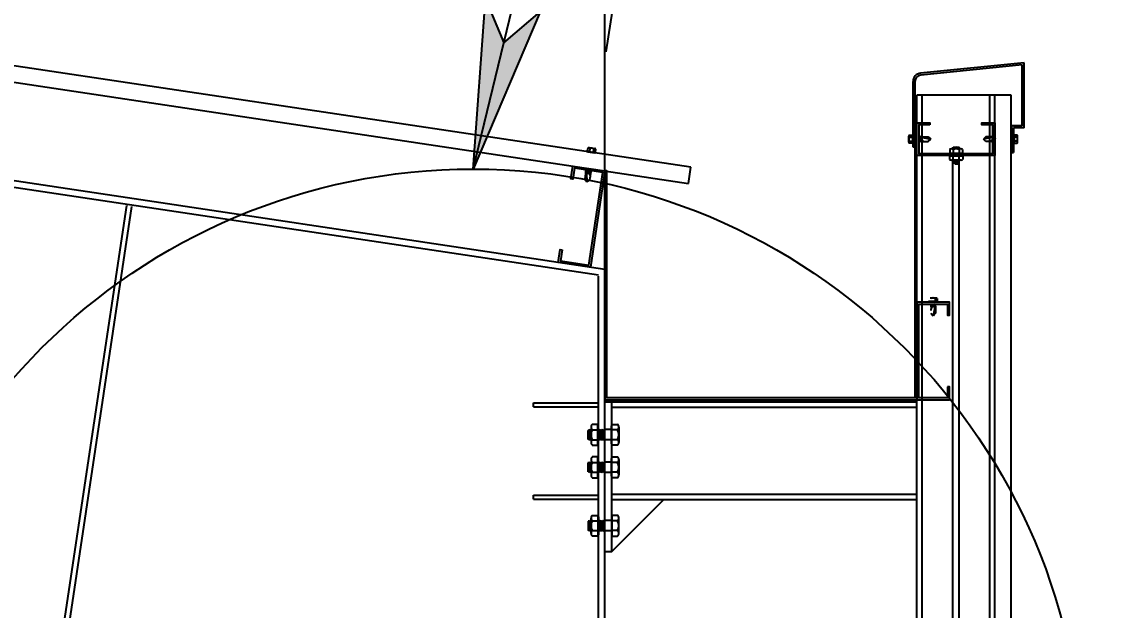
# Model space of a CAD drawing. Header units: inches. Extents: x 651127 to 1529722, y 768575 to 1021311.
# Drawn here: x 1070375 to 1072033, y 879236 to 880142 of the extents above; entities that cross this region are included whole.
import ezdxf

# ---------------------------------------------------------------- set-up
doc = ezdxf.new("R2010")
doc.units = ezdxf.units.IN
doc.header["$LTSCALE"] = 1000
doc.header["$MEASUREMENT"] = 0
doc.linetypes.add('CENTER2', pattern=[1.125, 0.75, -0.125, 0.125, -0.125])
doc.layers.get('DEFPOINTS').update_dxf_attribs({"color": 8, "lineweight": 9})
for name, color, linetype in [('DWGshare.com_12', 51, 'Continuous'), ('DWGshare.com_2', 147, 'Continuous'), ('DWGshare.com_32', 253, 'Continuous'), ('DWGshare.com_34', 1, 'Continuous'), ('DWGshare.com_35', 9, 'Continuous'), ('DWGshare.com_36', 2, 'Continuous'), ('DWGshare.com_39', 143, 'Continuous'), ('DWGshare.com_4', 8, 'CENTER2')]:
    doc.layers.add(name, color=color, linetype=linetype)
doc.styles.add('DWGshare.com_4', font='romans.shx', dxfattribs={"width": 0.8})
doc.dimstyles.new('DWGshare.com_1', dxfattribs={"dimscale": 100, "dimtxt": 2.5, "dimasz": 1, "dimexe": 1, "dimexo": 1.5, "dimgap": 1, "dimtad": 1, "dimdec": 0, "dimzin": 0, "dimdsep": 46, "dimtxsty": 'DWGshare.com_4', "dimblk": 'DWGshare.com_1', "dimcen": 1.5, "dimdle": 1, "dimclrd": 256, "dimclre": 256, "dimclrt": 7, "dimadec": 0, "dimazin": 0, "dimtfac": 1, "dimtdec": 0, "dimtix": 1, "dimtmove": 2, "dimatfit": 3, "dimfxl": 1, "dimtolj": 1, "dimtzin": 0, "dimarcsym": 0})
doc.dimstyles.new('DWGshare.com_4', dxfattribs={"dimscale": 100, "dimtxt": 2.5, "dimasz": 2, "dimexe": 1, "dimexo": 1.5, "dimgap": 1, "dimtad": 1, "dimdec": 0, "dimlfac": 0.5, "dimzin": 0, "dimdsep": 46, "dimtxsty": 'DWGshare.com_4', "dimblk": 'DWGshare.com_6', "dimcen": 1.5, "dimdle": 1, "dimclrd": 256, "dimclre": 256, "dimclrt": 7, "dimadec": 0, "dimazin": 0, "dimtfac": 1, "dimtdec": 0, "dimtix": 1, "dimtmove": 2, "dimatfit": 3, "dimldrblk": 'DWGshare.com_6', "dimfxl": 1, "dimtolj": 1, "dimtzin": 0, "dimarcsym": 0})

# ---------------------------------------------------------------- blocks, each defined once
blk = doc.blocks.new('DWGshare.com_1')
at = {"color": 0, "linetype": 'ByBlock', "const_width": 0.3}
blk.add_lwpolyline([(-0.5, -0.5), (0.5, 0.5)], dxfattribs=at)
blk = doc.blocks.new('*D261')
at = {"layer": 'DEFPOINTS', "color": 0, "transparency": 16777216}
for p in [(1071322.6, 880415.1), (1069991.6, 880136.3), (1071252.4, 879947.2)]:
    blk.add_point(p, dxfattribs=at)
at = {"layer": 'DWGshare.com_2', "lineweight": -2, "transparency": 16777216}
for p, q in [((1070013.8, 880284.7), (1070076.6, 880703.1)), ((1069962.8, 880619.1), (1071421.5, 880400.3)), ((1071274.7, 880095.5), (1071337.5, 880514))]:
    blk.add_line(p, q, dxfattribs=at)
at = {"layer": 'DWGshare.com_2', "lineweight": -2, "transparency": 16777216, "xscale": 100, "yscale": 100, "zscale": 100}
for p, rotation in [((1070061.7, 880604.2), 171.4692343893333), ((1071322.6, 880415.1), 351.4692343893333)]:
    blk.add_blockref('DWGshare.com_1', p, dxfattribs=dict(at, rotation=rotation))
at = {"layer": 'DWGshare.com_2', "color": 7, "transparency": 16777216, "insert": (1070725.6, 880732.2), "char_height": 250, "attachment_point": 5, "rotation": 351.4692, "style": 'DWGshare.com_4'}
blk.add_mtext('\\A1;1275', dxfattribs=at)
blk = doc.blocks.new('DWGshare.com_6')
at = {"linetype": 'CENTER2'}
blk.add_hatch(color=256, dxfattribs=at).paths.add_polyline_path([(-1.2956, 0.2159), (-1, 0), (-1.2956, -0.2159), (0, 0)])
blk.add_line((0, 0), (-1, 0), dxfattribs=at)
blk.add_lwpolyline([(-1.2956, 0.2159), (0, 0), (-1.2956, -0.2159), (-1, 0), (-1.2956, 0.2159)], dxfattribs=at)

msp = doc.modelspace()

# ---------------------------------------------------------------- linework, layer by layer
at = {"layer": 'DWGshare.com_12'}
for p, q in [((1071272.5, 879760.7), (1065451.6, 880633.8)), ((1071262.5, 879752.1), (1065450.1, 880624)), ((1071752.5, 879115.8), (1071752.5, 880028.7)), ((1071760.5, 879115.8), (1071760.5, 880028.7)), ((1071864.5, 879115.8), (1071864.5, 880028.7)), ((1071872.5, 879103.3), (1071872.5, 880028.7)), ((1071872.5, 879115.8), (1071872.5, 880028.7)), ((1070414.7, 879042.8), (1070537.1, 879858.9)), ((1070423.1, 879044.7), (1070545, 879857.7)), ((1071262.5, 879044.7), (1071262.5, 879750.1)), ((1071272.5, 879044.7), (1071272.5, 879762.2)), ((1071162.5, 879555.3), (1071262.5, 879555.3)), ((1071162.5, 879549.3), (1071162.5, 879555.3)), ((1071162.5, 879549.3), (1071262.5, 879549.3)), ((1071282.5, 879556.3), (1071272.5, 879556.3)), ((1071752.5, 879556.3), (1071282.5, 879556.3)), ((1071282.5, 879556.3), (1071282.5, 879326.3)), ((1071752.5, 879548.3), (1071282.5, 879548.3)), ((1071251.2, 879518.1), (1071251.2, 879494.6)), ((1071261.8, 879522.3), (1071253, 879522.3)), ((1071261.8, 879490.3), (1071261.8, 879522.3)), ((1071261.8, 879520), (1071262.5, 879520)), ((1071262.5, 879492.6), (1071262.5, 879520)), ((1071282.5, 879492.6), (1071282.5, 879520)), ((1071283.2, 879520), (1071282.5, 879520)), ((1071283.2, 879522.3), (1071292.1, 879522.3)), ((1071283.2, 879490.3), (1071283.2, 879522.3)), ((1071293.8, 879518.1), (1071293.8, 879494.6)), ((1071247.9, 879513.8), (1071246.6, 879513.1)), ((1071246.6, 879499.3), (1071246.6, 879513.1)), ((1071248, 879499.3), (1071246.6, 879499.3)), ((1071247.2, 879506.3), (1071248, 879499.3)), ((1071247.5, 879513.6), (1071249, 879498.3)), ((1071247.9, 879513.8), (1071248.4, 879513.3)), ((1071249, 879498.3), (1071248, 879499.3)), ((1071249.4, 879514.3), (1071248.4, 879513.3)), ((1071248.4, 879513.3), (1071250, 879499.3)), ((1071249, 879498.3), (1071250, 879499.3)), ((1071249.4, 879514.3), (1071250.4, 879513.3)), ((1071249.4, 879514.3), (1071251, 879498.3)), ((1071251, 879498.3), (1071250, 879499.3)), ((1071251.2, 879514.1), (1071250.4, 879513.3)), ((1071250.4, 879513.3), (1071251.2, 879506.5)), ((1071253, 879513.8), (1071261.8, 879513.8)), ((1071253, 879498.8), (1071261.8, 879498.8)), ((1071263.4, 879514.3), (1071262.5, 879513.4)), ((1071262.5, 879512.4), (1071264, 879499.3)), ((1071262.5, 879503.2), (1071263, 879498.3)), ((1071263, 879498.3), (1071262.5, 879498.8)), ((1071263, 879498.3), (1071264, 879499.3)), ((1071263.4, 879514.3), (1071264.4, 879513.3)), ((1071263.4, 879514.3), (1071265, 879498.3)), ((1071265, 879498.3), (1071264, 879499.3)), ((1071265.4, 879514.3), (1071264.4, 879513.3)), ((1071264.4, 879513.3), (1071266, 879499.3)), ((1071265, 879498.3), (1071266, 879499.3)), ((1071265.4, 879514.3), (1071266.4, 879513.3)), ((1071265.4, 879514.3), (1071267, 879498.3)), ((1071267, 879498.3), (1071266, 879499.3)), ((1071267.4, 879514.3), (1071266.4, 879513.3)), ((1071266.4, 879513.3), (1071268, 879499.3)), ((1071267, 879498.3), (1071268, 879499.3)), ((1071267.4, 879514.3), (1071268.4, 879513.3)), ((1071267.4, 879514.3), (1071269, 879498.3)), ((1071269, 879498.3), (1071268, 879499.3)), ((1071269.4, 879514.3), (1071268.4, 879513.3)), ((1071268.4, 879513.3), (1071270, 879499.3)), ((1071269, 879498.3), (1071270, 879499.3)), ((1071269.4, 879514.3), (1071270.4, 879513.3)), ((1071269.4, 879514.3), (1071271, 879498.3)), ((1071271, 879498.3), (1071270, 879499.3)), ((1071271.4, 879514.3), (1071270.4, 879513.3)), ((1071270.4, 879513.3), (1071271.4, 879503.3)), ((1071271.4, 879503.3), (1071271.4, 879514.3)), ((1071283.2, 879514.3), (1071271.4, 879514.3)), ((1071292.1, 879513.8), (1071283.2, 879513.8)), ((1071292.1, 879498.8), (1071283.2, 879498.8)), ((1071251, 879498.3), (1071251.2, 879498.5)), ((1071253, 879490.3), (1071261.8, 879490.3)), ((1071261.8, 879492.6), (1071262.5, 879492.6)), ((1071283.2, 879498.3), (1071271, 879498.3)), ((1071283.2, 879492.6), (1071282.5, 879492.6)), ((1071292.1, 879490.3), (1071283.2, 879490.3)), ((1071251.2, 879468.1), (1071251.2, 879444.6)), ((1071261.8, 879472.3), (1071253, 879472.3)), ((1071261.8, 879440.3), (1071261.8, 879472.3)), ((1071261.8, 879470), (1071262.5, 879470)), ((1071262.5, 879442.6), (1071262.5, 879470)), ((1071282.5, 879442.6), (1071282.5, 879470)), ((1071283.2, 879470), (1071282.5, 879470)), ((1071283.2, 879472.3), (1071292.1, 879472.3)), ((1071283.2, 879440.3), (1071283.2, 879472.3)), ((1071293.8, 879468.1), (1071293.8, 879444.6)), ((1071247.9, 879463.8), (1071246.6, 879463.1)), ((1071246.6, 879449.3), (1071246.6, 879463.1)), ((1071248, 879449.3), (1071246.6, 879449.3)), ((1071247.2, 879456.3), (1071248, 879449.3)), ((1071247.5, 879463.6), (1071249, 879448.3)), ((1071247.9, 879463.8), (1071248.4, 879463.3)), ((1071249, 879448.3), (1071248, 879449.3)), ((1071249.4, 879464.3), (1071248.4, 879463.3)), ((1071248.4, 879463.3), (1071250, 879449.3)), ((1071249, 879448.3), (1071250, 879449.3)), ((1071249.4, 879464.3), (1071250.4, 879463.3)), ((1071249.4, 879464.3), (1071251, 879448.3)), ((1071251, 879448.3), (1071250, 879449.3)), ((1071251.2, 879464.1), (1071250.4, 879463.3)), ((1071250.4, 879463.3), (1071251.2, 879456.5)), ((1071253, 879463.8), (1071261.8, 879463.8)), ((1071263.4, 879464.3), (1071262.5, 879463.4)), ((1071262.5, 879462.4), (1071264, 879449.3)), ((1071262.5, 879453.2), (1071263, 879448.3)), ((1071263, 879448.3), (1071264, 879449.3)), ((1071263.4, 879464.3), (1071264.4, 879463.3)), ((1071263.4, 879464.3), (1071265, 879448.3)), ((1071265, 879448.3), (1071264, 879449.3)), ((1071265.4, 879464.3), (1071264.4, 879463.3)), ((1071264.4, 879463.3), (1071266, 879449.3)), ((1071265, 879448.3), (1071266, 879449.3)), ((1071265.4, 879464.3), (1071266.4, 879463.3)), ((1071265.4, 879464.3), (1071267, 879448.3)), ((1071267, 879448.3), (1071266, 879449.3)), ((1071267.4, 879464.3), (1071266.4, 879463.3)), ((1071266.4, 879463.3), (1071268, 879449.3)), ((1071267, 879448.3), (1071268, 879449.3)), ((1071267.4, 879464.3), (1071268.4, 879463.3)), ((1071267.4, 879464.3), (1071269, 879448.3)), ((1071269, 879448.3), (1071268, 879449.3)), ((1071269.4, 879464.3), (1071268.4, 879463.3)), ((1071268.4, 879463.3), (1071270, 879449.3)), ((1071269, 879448.3), (1071270, 879449.3)), ((1071269.4, 879464.3), (1071270.4, 879463.3)), ((1071269.4, 879464.3), (1071271, 879448.3)), ((1071271, 879448.3), (1071270, 879449.3)), ((1071271.4, 879464.3), (1071270.4, 879463.3)), ((1071270.4, 879463.3), (1071271.4, 879453.3)), ((1071271.4, 879453.3), (1071271.4, 879464.3)), ((1071283.2, 879464.3), (1071271.4, 879464.3)), ((1071292.1, 879463.8), (1071283.2, 879463.8)), ((1071251, 879448.3), (1071251.2, 879448.5)), ((1071253, 879448.8), (1071261.8, 879448.8)), ((1071253, 879440.3), (1071261.8, 879440.3)), ((1071261.8, 879442.6), (1071262.5, 879442.6)), ((1071263, 879448.3), (1071262.5, 879448.8)), ((1071283.2, 879448.3), (1071271, 879448.3)), ((1071283.2, 879442.6), (1071282.5, 879442.6)), ((1071292.1, 879448.8), (1071283.2, 879448.8)), ((1071292.1, 879440.3), (1071283.2, 879440.3)), ((1071162.5, 879413.3), (1071262.5, 879413.3)), ((1071162.5, 879407.3), (1071162.5, 879413.3)), ((1071162.5, 879407.3), (1071262.5, 879407.3)), ((1071752.5, 879414.3), (1071282.5, 879414.3)), ((1071752.5, 879406.3), (1071282.5, 879406.3)), ((1071282.5, 879326.3), (1071362.5, 879406.3)), ((1071246.6, 879373.3), (1071246.6, 879359.6)), ((1071248, 879373.3), (1071246.6, 879373.3)), ((1071247.2, 879366.3), (1071248, 879373.3)), ((1071247.5, 879359.1), (1071249, 879374.3)), ((1071249, 879374.3), (1071248, 879373.3)), ((1071248.4, 879359.3), (1071250, 879373.3)), ((1071249, 879374.3), (1071250, 879373.3)), ((1071249.4, 879358.3), (1071251, 879374.3)), ((1071251, 879374.3), (1071250, 879373.3)), ((1071250.4, 879359.3), (1071251.2, 879366.1)), ((1071251, 879374.3), (1071251.2, 879374.1)), ((1071251.2, 879354.6), (1071251.2, 879378.1)), ((1071253, 879382.3), (1071261.8, 879382.3)), ((1071253, 879373.8), (1071261.8, 879373.8)), ((1071261.8, 879382.3), (1071261.8, 879350.3)), ((1071261.8, 879380), (1071262.5, 879380)), ((1071262.5, 879380), (1071262.5, 879352.6)), ((1071262.5, 879369.4), (1071263, 879374.3)), ((1071263, 879374.3), (1071262.5, 879373.8)), ((1071262.5, 879360.3), (1071264, 879373.3)), ((1071263, 879374.3), (1071264, 879373.3)), ((1071263.4, 879358.3), (1071265, 879374.3)), ((1071265, 879374.3), (1071264, 879373.3)), ((1071264.4, 879359.3), (1071266, 879373.3)), ((1071265, 879374.3), (1071266, 879373.3)), ((1071265.4, 879358.3), (1071267, 879374.3)), ((1071267, 879374.3), (1071266, 879373.3)), ((1071266.4, 879359.3), (1071268, 879373.3)), ((1071267, 879374.3), (1071268, 879373.3)), ((1071267.4, 879358.3), (1071269, 879374.3)), ((1071269, 879374.3), (1071268, 879373.3)), ((1071268.4, 879359.3), (1071270, 879373.3)), ((1071269, 879374.3), (1071270, 879373.3)), ((1071269.4, 879358.3), (1071271, 879374.3)), ((1071271, 879374.3), (1071270, 879373.3)), ((1071270.4, 879359.3), (1071271.4, 879369.3)), ((1071283.2, 879374.3), (1071271, 879374.3)), ((1071271.4, 879369.3), (1071271.4, 879358.3)), ((1071283.2, 879380), (1071282.5, 879380)), ((1071282.5, 879380), (1071282.5, 879352.6)), ((1071283.2, 879382.3), (1071283.2, 879350.3)), ((1071292.1, 879382.3), (1071283.2, 879382.3)), ((1071292.1, 879373.8), (1071283.2, 879373.8)), ((1071293.8, 879354.6), (1071293.8, 879378.1)), ((1071247.9, 879358.8), (1071246.6, 879359.6)), ((1071247.9, 879358.8), (1071248.4, 879359.3)), ((1071249.4, 879358.3), (1071248.4, 879359.3)), ((1071249.4, 879358.3), (1071250.4, 879359.3)), ((1071251.2, 879358.5), (1071250.4, 879359.3)), ((1071253, 879358.8), (1071261.8, 879358.8)), ((1071261.8, 879350.3), (1071253, 879350.3)), ((1071261.8, 879352.6), (1071262.5, 879352.6)), ((1071263.4, 879358.3), (1071262.5, 879359.2)), ((1071263.4, 879358.3), (1071264.4, 879359.3)), ((1071265.4, 879358.3), (1071264.4, 879359.3)), ((1071265.4, 879358.3), (1071266.4, 879359.3)), ((1071267.4, 879358.3), (1071266.4, 879359.3)), ((1071267.4, 879358.3), (1071268.4, 879359.3)), ((1071269.4, 879358.3), (1071268.4, 879359.3)), ((1071269.4, 879358.3), (1071270.4, 879359.3)), ((1071271.4, 879358.3), (1071270.4, 879359.3)), ((1071283.2, 879358.3), (1071271.4, 879358.3)), ((1071283.2, 879352.6), (1071282.5, 879352.6)), ((1071292.1, 879358.8), (1071283.2, 879358.8)), ((1071283.2, 879350.3), (1071292.1, 879350.3)), ((1071282.5, 879326.3), (1071272.5, 879326.3))]:
    msp.add_line(p, q, dxfattribs=at)
msp.add_lwpolyline([(1071772.5, 879983.1), (1071755.5, 879983.1), (1071755.5, 879939.1), (1071869.5, 879939.1), (1071869.5, 879983.1), (1071852.5, 879983.1), (1071852.5, 879986.1), (1071872.5, 879986.1), (1071872.5, 879936.1), (1071752.5, 879936.1), (1071752.5, 879986.1), (1071772.5, 879986.1)], close=True, dxfattribs=at)
for centre, radius, start, end in [((1071257.1, 879518.1), 5.95, 134.5105, 225.4895), ((1071287.9, 879518.1), 5.95, 314.5105, 45.4895), ((1071267.9, 879506.3), 16.7, 153.3216, 206.6784), ((1071251.2, 879513.8), 6.866e-13, 331.7868, 325.6539), ((1071257.1, 879494.6), 5.95, 134.5105, 225.4895), ((1071277.1, 879506.3), 16.7, 333.3216, 26.6784), ((1071287.9, 879494.6), 5.95, 314.5105, 45.4895), ((1071293.8, 879513.8), 6.866e-13, 214.3461, 208.2132), ((1071257.1, 879468.1), 5.95, 134.5105, 225.4895), ((1071287.9, 879468.1), 5.95, 314.5105, 45.4895), ((1071267.9, 879456.3), 16.7, 153.3216, 206.6784), ((1071251.2, 879463.8), 6.866e-13, 331.7868, 325.6539), ((1071277.1, 879456.3), 16.7, 333.3216, 26.6784), ((1071293.8, 879463.8), 6.866e-13, 214.3461, 208.2132), ((1071257.1, 879444.6), 5.95, 134.5105, 225.4895), ((1071287.9, 879444.6), 5.95, 314.5105, 45.4895), ((1071257.1, 879378.1), 5.95, 134.5105, 225.4895), ((1071267.9, 879366.3), 16.7, 153.3216, 206.6784), ((1071287.9, 879378.1), 5.95, 314.5105, 45.4895), ((1071277.1, 879366.3), 16.7, 333.3216, 26.6784), ((1071251.2, 879358.8), 6.866e-13, 34.3461, 28.2132), ((1071257.1, 879354.6), 5.95, 134.5105, 225.4895), ((1071287.9, 879354.6), 5.95, 314.5105, 45.4895), ((1071293.8, 879358.8), 6.866e-13, 151.7868, 145.6539)]:
    msp.add_arc(centre, radius, start, end, dxfattribs=at)
at = {"layer": 'DWGshare.com_32', "ltscale": 0.9}
for p, q in [((1071917.3, 880078.7), (1071758.2, 880062.7)), ((1071914.3, 880075.4), (1071758.5, 880059.7)), ((1071914.3, 879981.7), (1071914.3, 880075.4)), ((1071917.3, 879978.7), (1071917.3, 880078.7)), ((1071746.5, 879949), (1071746.5, 880049.7)), ((1071749.5, 880049.7), (1071749.5, 879803.9)), ((1071872.5, 880028.7), (1071752.5, 880028.7)), ((1071897.5, 880028.7), (1071872.5, 880028.7)), ((1071897.5, 879103.3), (1071897.5, 880028.7)), ((1071897.9, 879981.7), (1071897.9, 879940.5)), ((1071900.9, 879978.7), (1071900.9, 879940.5)), ((1071749.5, 879949), (1071746.5, 879949)), ((1071897.9, 879940.5), (1071900.9, 879940.5))]:
    msp.add_line(p, q, dxfattribs=at)
at = {"layer": 'DWGshare.com_32', "ltscale": 100}
for p, q in [((1071914.3, 879981.7), (1071897.9, 879981.7)), ((1071917.3, 879978.7), (1071900.9, 879978.7))]:
    msp.add_line(p, q, dxfattribs=at)
at = {"layer": 'DWGshare.com_32', "ltscale": 0.9}
msp.add_lwpolyline([(1071272.5, 879912.4), (1071272.5, 879560.3), (1071752.5, 879560.3), (1071752.5, 879978.7), (1071749.5, 879978.7), (1071749.5, 879563.3), (1071275.5, 879563.3), (1071275.5, 879912.4), (1071272.5, 879912.4)], dxfattribs=at)
for points in [[(1071206.7, 879790.8), (1071204.2, 879774), (1071247.7, 879767.5), (1071269.1, 879909.9), (1071225.6, 879916.4), (1071223.1, 879899.6), (1071220.1, 879900), (1071223.1, 879919.8), (1071272.5, 879912.4), (1071250.3, 879764), (1071200.8, 879771.5), (1071203.8, 879791.2)], [(1071799.5, 879580.3), (1071799.5, 879563.3), (1071755.5, 879563.3), (1071755.5, 879707.3), (1071799.5, 879707.3), (1071799.5, 879690.3), (1071802.5, 879690.3), (1071802.5, 879710.3), (1071752.5, 879710.3), (1071752.5, 879560.3), (1071802.5, 879560.3), (1071802.5, 879580.3)]]:
    msp.add_lwpolyline(points, close=True, dxfattribs=at)
for radius in [13, 10]:
    msp.add_arc((1071759.5, 880049.7), radius, 95.7588, 180, dxfattribs=at)
at = {"layer": 'DWGshare.com_34', "ltscale": 100}
msp.add_circle((1071069.7, 878977.4), 937.8, dxfattribs=at)
at = {"layer": 'DWGshare.com_35'}
for p, q in [((1071740.1, 879956.5), (1071740.1, 879965.7)), ((1071740.8, 879967.4), (1071745.5, 879967.4)), ((1071740.8, 879964), (1071745.5, 879964)), ((1071745.5, 879968.1), (1071745.5, 879954)), ((1071745.5, 879968.1), (1071746.2, 879968.1)), ((1071746.2, 879968.1), (1071746.2, 879954)), ((1071746.2, 879966.5), (1071746.5, 879966.5)), ((1071746.5, 879966.5), (1071746.5, 879955.7)), ((1071756.2, 879965.6), (1071755.9, 879965.2)), ((1071755.9, 879963.1), (1071757.1, 879957.3)), ((1071756.2, 879965.6), (1071757.8, 879956.6)), ((1071756.2, 879965.6), (1071756.9, 879964.9)), ((1071756.9, 879964.9), (1071758.5, 879957.3)), ((1071756.9, 879964.9), (1071757.7, 879964.9)), ((1071758.5, 879965.6), (1071757.7, 879964.9)), ((1071757.7, 879964.9), (1071759.3, 879957.3)), ((1071758.5, 879965.6), (1071760.1, 879956.6)), ((1071758.5, 879965.6), (1071759.2, 879964.9)), ((1071759.2, 879964.9), (1071760.8, 879957.3)), ((1071759.2, 879964.9), (1071760.3, 879964.9)), ((1071760.7, 879965.3), (1071760.3, 879964.9)), ((1071761, 879963.6), (1071760.3, 879964.9)), ((1071760.7, 879965.3), (1071761, 879963.6)), ((1071760.7, 879965.3), (1071761.1, 879964.9)), ((1071761, 879963.6), (1071761.1, 879964.9)), ((1071761, 879963.6), (1071773.7, 879961.1)), ((1071761, 879963.6), (1071769.9, 879963.6)), ((1071761.1, 879964.9), (1071769.9, 879964.9)), ((1071769.9, 879964.9), (1071773.7, 879961.1)), ((1071769.9, 879964.9), (1071769.9, 879963.6)), ((1071769.9, 879963.6), (1071773.7, 879961.1)), ((1071858.7, 879964.9), (1071854.9, 879961.1)), ((1071858.7, 879963.6), (1071854.9, 879961.1)), ((1071867.6, 879963.6), (1071854.9, 879961.1)), ((1071858.7, 879964.9), (1071858.7, 879963.6)), ((1071867.5, 879964.9), (1071858.7, 879964.9)), ((1071867.6, 879963.6), (1071858.7, 879963.6)), ((1071867.9, 879965.3), (1071867.5, 879964.9)), ((1071867.6, 879963.6), (1071867.5, 879964.9)), ((1071867.9, 879965.3), (1071867.6, 879963.6)), ((1071867.6, 879963.6), (1071868.3, 879964.9)), ((1071869.4, 879964.9), (1071867.8, 879957.3)), ((1071867.9, 879965.3), (1071868.3, 879964.9)), ((1071869.4, 879964.9), (1071868.3, 879964.9)), ((1071870.1, 879965.6), (1071868.5, 879956.6)), ((1071870.9, 879964.9), (1071869.3, 879957.3)), ((1071870.1, 879965.6), (1071869.4, 879964.9)), ((1071870.1, 879965.6), (1071870.9, 879964.9)), ((1071871.7, 879964.9), (1071870.1, 879957.3)), ((1071872.4, 879965.6), (1071870.8, 879956.6)), ((1071871.7, 879964.9), (1071870.9, 879964.9)), ((1071872.7, 879963.1), (1071871.5, 879957.3)), ((1071872.4, 879965.6), (1071871.7, 879964.9)), ((1071872.4, 879965.6), (1071872.7, 879965.2)), ((1071901.1, 879966.5), (1071900.9, 879966.5)), ((1071900.9, 879966.5), (1071900.9, 879955.7)), ((1071901.9, 879968.1), (1071901.1, 879968.1)), ((1071901.1, 879968.1), (1071901.1, 879954)), ((1071901.9, 879968.1), (1071901.9, 879954)), ((1071906.6, 879967.4), (1071901.9, 879967.4)), ((1071906.6, 879964), (1071901.9, 879964)), ((1071907.3, 879956.5), (1071907.3, 879965.7)), ((1071246.1, 879947.4), (1071245.4, 879942.8)), ((1071257, 879946.5), (1071247.9, 879947.9)), ((1071249.4, 879946.9), (1071248.7, 879942.3)), ((1071740.8, 879958.1), (1071745.5, 879958.1)), ((1071745.5, 879954.8), (1071740.8, 879954.8)), ((1071746.2, 879954), (1071745.5, 879954)), ((1071746.2, 879955.7), (1071746.5, 879955.7)), ((1071755.9, 879956.9), (1071756.3, 879957.3)), ((1071756.3, 879957.3), (1071757.1, 879957.3)), ((1071757.8, 879956.6), (1071757.1, 879957.3)), ((1071757.8, 879956.6), (1071758.5, 879957.3)), ((1071758.5, 879957.3), (1071759.3, 879957.3)), ((1071760.1, 879956.6), (1071759.3, 879957.3)), ((1071760.1, 879956.6), (1071760.8, 879957.3)), ((1071760.8, 879957.3), (1071769.9, 879957.3)), ((1071769.9, 879957.3), (1071773.7, 879961.1)), ((1071858.7, 879957.3), (1071854.9, 879961.1)), ((1071867.8, 879957.3), (1071858.7, 879957.3)), ((1071868.5, 879956.6), (1071867.8, 879957.3)), ((1071868.5, 879956.6), (1071869.3, 879957.3)), ((1071870.1, 879957.3), (1071869.3, 879957.3)), ((1071870.8, 879956.6), (1071870.1, 879957.3)), ((1071870.8, 879956.6), (1071871.5, 879957.3)), ((1071872.3, 879957.3), (1071871.5, 879957.3)), ((1071872.7, 879956.9), (1071872.3, 879957.3)), ((1071901.1, 879955.7), (1071900.9, 879955.7)), ((1071901.1, 879954), (1071901.9, 879954)), ((1071906.6, 879958.1), (1071901.9, 879958.1)), ((1071901.9, 879954.8), (1071906.6, 879954.8)), ((1071244.7, 879942.9), (1071244.6, 879942.1)), ((1071244.6, 879942.1), (1071258.5, 879940)), ((1071244.7, 879942.9), (1071258.6, 879940.8)), ((1071246.2, 879941.9), (1071246.1, 879941.6)), ((1071246.1, 879941.6), (1071256.8, 879940)), ((1071255.3, 879946.1), (1071254.6, 879941.4)), ((1071256.9, 879940.3), (1071256.8, 879940)), ((1071257.9, 879940.9), (1071258.6, 879945.6)), ((1071258.5, 879940), (1071258.6, 879940.8)), ((1071242.8, 879913.3), (1071243.2, 879913.6)), ((1071242.8, 879913.3), (1071251.5, 879910.4)), ((1071242.8, 879913.3), (1071243.4, 879912.5)), ((1071245.4, 879913.3), (1071250.9, 879911.2)), ((1071242.8, 879908.4), (1071241.5, 879899.7)), ((1071241.5, 879899.7), (1071244.7, 879895.4)), ((1071241.5, 879899.7), (1071242.7, 879899.5)), ((1071242.4, 879908.8), (1071242.9, 879909.2)), ((1071242.4, 879908.8), (1071244, 879908.3)), ((1071242.4, 879908.8), (1071242.8, 879908.4)), ((1071242.5, 879911.1), (1071243.3, 879911.7)), ((1071242.5, 879911.1), (1071251.1, 879908.2)), ((1071242.5, 879911.1), (1071243.1, 879910.3)), ((1071244, 879908.3), (1071242.7, 879899.5)), ((1071242.7, 879899.5), (1071244.7, 879895.4)), ((1071244, 879908.3), (1071242.8, 879908.4)), ((1071243.1, 879910.3), (1071242.9, 879909.2)), ((1071244, 879908.3), (1071242.9, 879909.2)), ((1071243.1, 879910.3), (1071250.3, 879907.6)), ((1071243.4, 879912.5), (1071243.3, 879911.7)), ((1071243.3, 879911.7), (1071250.5, 879909)), ((1071243.4, 879912.5), (1071250.7, 879909.8)), ((1071244, 879908.3), (1071244.7, 879895.4)), ((1071249, 879898.6), (1071244.7, 879895.4)), ((1071250.3, 879907.6), (1071249, 879898.6)), ((1071251.1, 879908.2), (1071250.3, 879907.6)), ((1071250.7, 879909.8), (1071250.5, 879909)), ((1071251.1, 879908.2), (1071250.5, 879909)), ((1071251.5, 879910.4), (1071250.7, 879909.8)), ((1071251, 879912), (1071250.9, 879911.2)), ((1071251.5, 879910.4), (1071250.9, 879911.2)), ((1071251.5, 879912.4), (1071251, 879912)), ((1071772.9, 879716.8), (1071782.1, 879716.8)), ((1071780.5, 879716.1), (1071780.5, 879711.3)), ((1071783.8, 879716.1), (1071783.8, 879711.3)), ((1071784.6, 879711.3), (1071770.5, 879711.3)), ((1071784.6, 879710.6), (1071770.5, 879710.6)), ((1071782.9, 879710.3), (1071772.1, 879710.3)), ((1071782, 879707), (1071773, 879705.4)), ((1071782, 879704.7), (1071773, 879703.1)), ((1071779.5, 879707.3), (1071773.7, 879706.1)), ((1071781.3, 879706.3), (1071773.7, 879704.7)), ((1071781.3, 879705.5), (1071773.7, 879703.9)), ((1071781.3, 879704), (1071773.7, 879702.4)), ((1071780.1, 879702.2), (1071777.5, 879689.5)), ((1071780.1, 879702.2), (1071781.3, 879702.9)), ((1071781.7, 879702.5), (1071780.1, 879702.2)), ((1071780.1, 879702.2), (1071781.3, 879702.1)), ((1071780.1, 879702.2), (1071780.1, 879693.3)), ((1071782, 879707), (1071781.3, 879706.3)), ((1071781.3, 879706.3), (1071781.3, 879705.5)), ((1071782, 879704.7), (1071781.3, 879705.5)), ((1071782, 879704.7), (1071781.3, 879704)), ((1071781.3, 879704), (1071781.3, 879702.9)), ((1071781.7, 879702.5), (1071781.3, 879702.9)), ((1071781.7, 879702.5), (1071781.3, 879702.1)), ((1071781.3, 879702.1), (1071781.3, 879693.3)), ((1071782, 879707), (1071781.7, 879707.3)), ((1071782.9, 879710.6), (1071782.9, 879710.3)), ((1071784.6, 879711.3), (1071784.6, 879710.6)), ((1071773.7, 879693.3), (1071777.5, 879689.5)), ((1071781.3, 879693.3), (1071777.5, 879689.5)), ((1071780.1, 879693.3), (1071777.5, 879689.5)), ((1071781.3, 879693.3), (1071780.1, 879693.3))]:
    msp.add_line(p, q, dxfattribs=at)
for centre, radius, start, end in [((1071742.4, 879965.7), 2.34, 134.5105, 225.4895), ((1071746.7, 879961.1), 6.58, 153.3216, 206.6784), ((1071905, 879965.7), 2.34, 314.5105, 45.4895), ((1071900.7, 879961.1), 6.58, 333.3216, 26.6784), ((1071247.5, 879945.6), 2.34, 35.9797, 126.9587), ((1071251.5, 879940.7), 6.58, 54.7908, 108.1477), ((1071256.7, 879944.2), 2.34, 35.9797, 126.9587), ((1071255.4, 879946.7), 2.703e-13, 233.256, 227.1231), ((1071740.1, 879958.1), 2.703e-13, 34.3461, 28.2132), ((1071742.4, 879956.5), 2.34, 134.5105, 225.4895), ((1071905, 879956.5), 2.34, 314.5105, 45.4895), ((1071907.3, 879958.1), 2.703e-13, 151.7868, 145.6539), ((1071777.5, 879710.2), 6.58, 63.3216, 116.6784), ((1071782.1, 879714.4), 2.34, 44.5105, 135.4895)]:
    msp.add_arc(centre, radius, start, end, dxfattribs=at)
for points in [[(1071761, 879963.6), (1071760.6, 879963.2), (1071759.4, 879961.8), (1071760.8, 879958.4), (1071763.6, 879957.5), (1071765.1, 879957.4), (1071765.7, 879957.3)], [(1071867.6, 879963.6), (1071868, 879963.2), (1071869.2, 879961.8), (1071867.8, 879958.4), (1071865, 879957.5), (1071863.5, 879957.4), (1071862.9, 879957.3)], [(1071244, 879908.3), (1071244.5, 879908.6), (1071246.1, 879909.6), (1071249.2, 879907.7), (1071249.7, 879904.9), (1071249.6, 879903.3), (1071249.6, 879902.7)], [(1071780.1, 879702.2), (1071779.7, 879702.6), (1071778.2, 879703.8), (1071774.9, 879702.4), (1071773.9, 879699.6), (1071773.8, 879698.1), (1071773.7, 879697.5)]]:
    msp.add_open_spline(points, degree=3, knots=[0, 0, 0, 0, 1.523162, 5.467541, 8.216002, 10.013892, 10.013892, 10.013892, 10.013892], dxfattribs=at)
at = {"layer": 'DWGshare.com_36', "color": 9}
for p, q in [((1071817.4, 879948.5), (1071807.9, 879947.5)), ((1071817.9, 879947.3), (1071807.9, 879946.3)), ((1071804.3, 879939.5), (1071804.3, 879939.1)), ((1071804.3, 879939.1), (1071821.5, 879939.1)), ((1071804.3, 879936.1), (1071821.5, 879936.1)), ((1071804.3, 879935.7), (1071804.3, 879936.1)), ((1071821.5, 879939.5), (1071821.5, 879939.1)), ((1071821.5, 879935.7), (1071821.5, 879936.1)), ((1071810.9, 879929), (1071807.9, 879928.7)), ((1071817.9, 879928.4), (1071807.9, 879927.4)), ((1071817.9, 879927.2), (1071807.9, 879926.2)), ((1071817.9, 879925.9), (1071807.9, 879924.9)), ((1071817.9, 879924.7), (1071807.9, 879923.7)), ((1071811, 879923.4), (1071817.9, 879923.4))]:
    msp.add_line(p, q, dxfattribs=at)
at = {"layer": 'DWGshare.com_36'}
for p, q in [((1071807.9, 879947.5), (1071808.5, 879948.1)), ((1071807.9, 879947.5), (1071808.5, 879946.9)), ((1071807.9, 879946.3), (1071808.5, 879946.9)), ((1071808.5, 879949), (1071817.1, 879949)), ((1071808.5, 879948.1), (1071808.5, 879949)), ((1071812.9, 879948.6), (1071808.5, 879948.1)), ((1071817.2, 879947.9), (1071808.5, 879946.9)), ((1071817.2, 879946.6), (1071813, 879946.2)), ((1071817.6, 879948.2), (1071817.1, 879949)), ((1071817.6, 879948.2), (1071817.2, 879947.9)), ((1071817.9, 879947.3), (1071817.2, 879947.9)), ((1071817.9, 879947.3), (1071817.2, 879946.6)), ((1071817.7, 879946.2), (1071817.2, 879946.6)), ((1071802.9, 879945.1), (1071802.9, 879939.5)), ((1071802.9, 879939.5), (1071822.9, 879939.5)), ((1071802.9, 879935.7), (1071822.9, 879935.7)), ((1071802.9, 879930.1), (1071802.9, 879935.7)), ((1071820.2, 879946.2), (1071805.5, 879946.2)), ((1071807.9, 879946.3), (1071808, 879946.2)), ((1071808.2, 879945.1), (1071808.2, 879939.5)), ((1071808.2, 879930.1), (1071808.2, 879935.7)), ((1071817.6, 879945.1), (1071817.6, 879939.5)), ((1071817.6, 879930.1), (1071817.6, 879935.7)), ((1071822.9, 879939.5), (1071822.9, 879945.1)), ((1071822.9, 879935.7), (1071822.9, 879930.1)), ((1071820.2, 879929), (1071805.5, 879929)), ((1071807.5, 879181.3), (1071807.5, 879929)), ((1071807.9, 879928.7), (1071808.2, 879929)), ((1071807.9, 879928.7), (1071808.5, 879928.1)), ((1071807.9, 879927.4), (1071808.5, 879928.1)), ((1071807.9, 879927.4), (1071808.5, 879926.8)), ((1071807.9, 879926.2), (1071808.5, 879926.8)), ((1071807.9, 879926.2), (1071808.5, 879925.6)), ((1071807.9, 879924.9), (1071808.5, 879925.6)), ((1071807.9, 879924.9), (1071808.5, 879924.3)), ((1071807.9, 879923.7), (1071808.5, 879924.3)), ((1071816.7, 879929), (1071808.5, 879928.1)), ((1071817.2, 879927.8), (1071808.5, 879926.8)), ((1071817.2, 879926.6), (1071808.5, 879925.6)), ((1071817.2, 879925.3), (1071808.5, 879924.3)), ((1071817.2, 879924.1), (1071811, 879923.4)), ((1071817.9, 879928.4), (1071817.2, 879927.8)), ((1071817.9, 879927.2), (1071817.2, 879927.8)), ((1071817.9, 879927.2), (1071817.2, 879926.6)), ((1071817.9, 879925.9), (1071817.2, 879926.6)), ((1071817.9, 879925.9), (1071817.2, 879925.3)), ((1071817.9, 879924.7), (1071817.2, 879925.3)), ((1071817.9, 879924.7), (1071817.2, 879924.1)), ((1071817.9, 879923.4), (1071817.2, 879924.1)), ((1071817.9, 879928.4), (1071817.3, 879929)), ((1071817.5, 879181.5), (1071817.5, 879923.4))]:
    msp.add_line(p, q, dxfattribs=at)
for centre, radius, start, end in [((1071805.5, 879942.4), 3.72, 44.5105, 135.4895), ((1071805.5, 879932.7), 3.72, 224.5105, 315.4895), ((1071812.9, 879935.7), 10.5, 63.3216, 116.6784), ((1071812.9, 879939.4), 10.5, 243.3216, 296.6784), ((1071817.6, 879946.2), 4.291e-13, 241.7868, 235.6539), ((1071820.2, 879942.4), 3.72, 44.5105, 135.4895), ((1071820.2, 879932.7), 3.72, 224.5105, 315.4895), ((1071817.6, 879929), 4.291e-13, 124.3461, 118.2132)]:
    msp.add_arc(centre, radius, start, end, dxfattribs=at)
at = {"layer": 'DWGshare.com_39'}
msp.add_lwpolyline([(1071404.8, 879917.8), (1040447.2, 884561.5), (1040443.5, 884536.7), (1071401.1, 879893.1)], close=True, dxfattribs=at)
at = {"layer": 'DWGshare.com_4', "ltscale": 2}
msp.add_line((1071272.5, 866046), (1071272.5, 880528.2), dxfattribs=at)

# ---------------------------------------------------------------- dimensions: what is measured, and where the dimension line sits
at = {"layer": 'DWGshare.com_2'}
dim = msp.add_linear_dim(base=(1071322.6, 880415.1), p1=(1069991.6, 880136.3), p2=(1071252.4, 879947.2), angle=351.4692, dimstyle='DWGshare.com_1', dxfattribs=at)
dim.commit()
dim.dimension.update_dxf_attribs({"geometry": '*D261', "text_midpoint": (1070725.6, 880732.2)})

# ---------------------------------------------------------------- leaders
msp.add_leader([(1071069.7, 879915.2), (1071567.7, 881969.2), (1074263, 881969.2)], dimstyle='DWGshare.com_4', dxfattribs=at)

doc.saveas('drawing.dxf')
